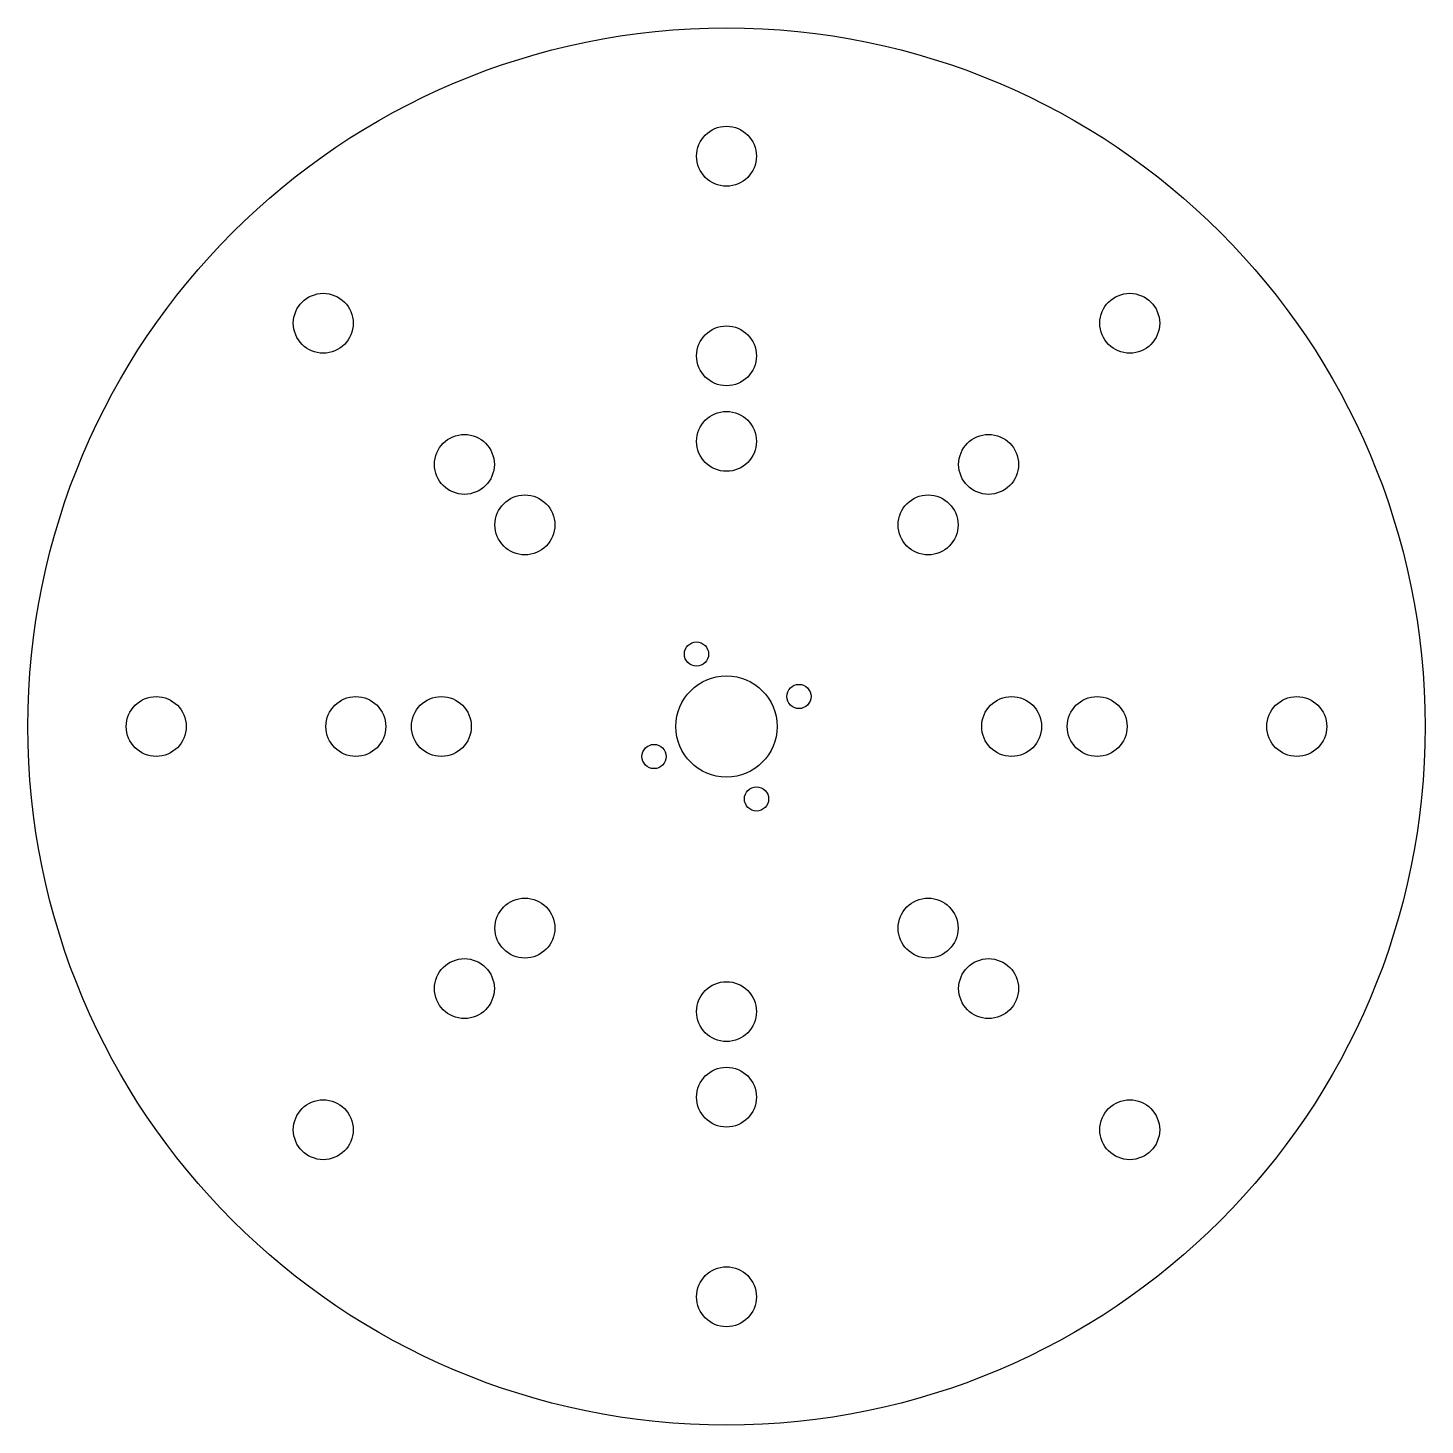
# Model space of a CAD drawing. Header units: millimetres. Extents: x -98 to 98, y -98 to 98.
import ezdxf

# ---------------------------------------------------------------- set-up
doc = ezdxf.new("R2010")
doc.units = ezdxf.units.MM

msp = doc.modelspace()

# ---------------------------------------------------------------- linework, layer by layer
at = {"layer": 'CARRIER_CUT'}
for centre, radius in [((0, 0), 98), ((0, 80), 4.2), ((-56.57, 56.57), 4.2), ((56.57, 56.57), 4.2), ((0, 52), 4.2), ((0, 40), 4.2), ((-36.77, 36.77), 4.2), ((36.77, 36.77), 4.2), ((-28.28, 28.28), 4.2), ((28.28, 28.28), 4.2), ((-4.21, 10.16), 1.7), ((0, 0), 7.1), ((10.16, 4.21), 1.7), ((-80, 0), 4.2), ((-52, 0), 4.2), ((-40, 0), 4.2), ((40, 0), 4.2), ((52, 0), 4.2), ((80, 0), 4.2), ((-10.16, -4.21), 1.7), ((4.21, -10.16), 1.7), ((-28.28, -28.28), 4.2), ((28.28, -28.28), 4.2), ((-36.77, -36.77), 4.2), ((36.77, -36.77), 4.2), ((0, -40), 4.2), ((0, -52), 4.2), ((-56.57, -56.57), 4.2), ((56.57, -56.57), 4.2), ((0, -80), 4.2)]:
    msp.add_circle(centre, radius, dxfattribs=at)

doc.saveas('drawing.dxf')
